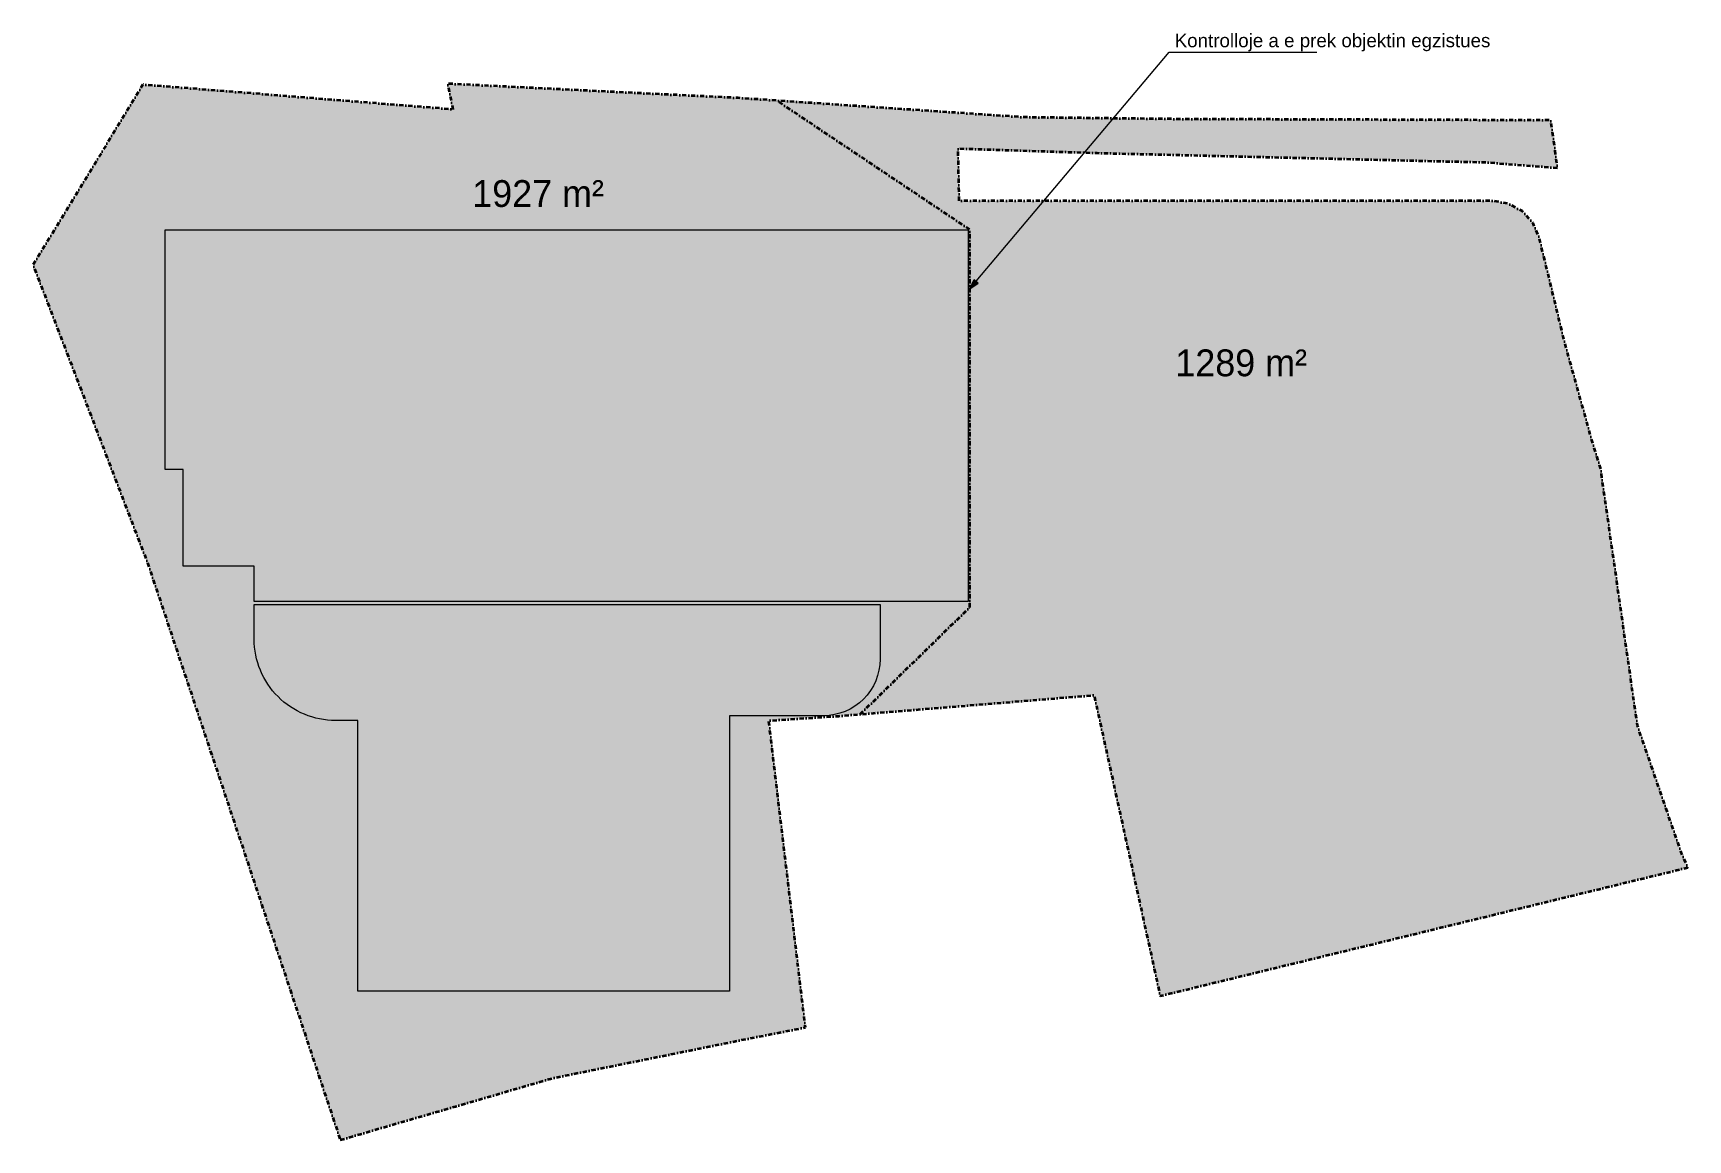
# Model space of a CAD drawing. Header units: millimetres. Extents: x 69067 to 155387, y -38189 to 19537.
import ezdxf

# ---------------------------------------------------------------- set-up
doc = ezdxf.new("R2010")
doc.units = ezdxf.units.MM
doc.header["$MEASUREMENT"] = 0
doc.linetypes.add('Dot & Dashed', pattern=[469.194434, 222.25, -123.472222, 0, -123.472211])
for name, color, linetype, lineweight in [('A - Fill zone_Pen_No__1', 7, 'Continuous', 13), ('A - Fill zone_Pen_No__2', 8, 'Continuous', 15), ('A - Parcelat_Pen_No__1', 7, 'Continuous', 13)]:
    doc.layers.add(name, color=color, linetype=linetype, lineweight=lineweight)
for name, color, linetype, lineweight, true_color in [('A - Fill zone_Pen_No__102', 7, 'Continuous', 13, 0xcccccc), ('A - Fill zone_Pen_No__106', 171, 'Continuous', 13, 0xaaaaff), ('A - Fill zone_Pen_No__117', 7, 'Continuous', 13, 0xfffa8c), ('A - Parcelat_Pen_No__8', 7, 'Continuous', 35, 0xa80f02), ('A - Situacioni_Pen_No__48', 7, 'Continuous', 25, 0xa80f02)]:
    doc.layers.add(name, color=color, linetype=linetype, lineweight=lineweight, true_color=true_color)
doc.layers.add('A - Parcelat', color=7, linetype='Continuous')
doc.styles.add('GENERATED_STYLE_1', font='')
doc.styles.add('GENERATED_STYLE_2', font='')
doc.styles.get('GENERATED_STYLE_1').set_extended_font_data('Arial')
doc.styles.get('GENERATED_STYLE_2').set_extended_font_data('Century Gothic')

# ---------------------------------------------------------------- blocks, each defined once
blk = doc.blocks.new('Polyline_1', base_point=(117923, 6193))
at = {"layer": 'A - Parcelat', "linetype": 'Continuous', "lineweight": 0, "true_color": 0x000000}
blk.add_hatch(color=18, dxfattribs=at).paths.add_polyline_path([(117923, 6193), (118367, 6503), (118152, 6683)])
at = {"layer": 'A - Parcelat_Pen_No__1', "color": 7, "linetype": 'Continuous', "lineweight": 13}
for p, q in [((117923, 6193), (118152, 6683)), ((117923, 6193), (118367, 6503)), ((118152, 6683), (118367, 6503))]:
    blk.add_line(p, q, dxfattribs=at)
at = {"layer": 'A - Parcelat_Pen_No__1', "color": 7, "linetype": 'Continuous', "lineweight": 13, "flags": 128}
blk.add_lwpolyline([(118259, 6593), (128322, 18550), (136036, 18550)], dxfattribs=at)

msp = doc.modelspace()

# ---------------------------------------------------------------- hatches: boundary and pattern name
at = {"layer": 'A - Fill zone_Pen_No__102', "linetype": 'Continuous', "lineweight": 0, "true_color": 0x333333}
for points in [[(75948, 9284), (117848, 9284), (117848, -10116), (80598, -10116), (80598, -8266), (76898, -8266), (76898, -3216), (75948, -3216)], [(80598, -12066), (80598, -10266), (113248, -10266), (113248, -13116, -0.414571), (110298, -16066), (105398, -16066), (105398, -27491), (105398, -30435), (85998, -30435), (85998, -27491), (85998, -16316), (84848, -16316, -0.414214)]]:
    msp.add_hatch(color=250, dxfattribs=at).paths.add_polyline_path(points)
at = {"layer": 'A - Fill zone_Pen_No__106', "linetype": 'Continuous', "lineweight": 0, "true_color": 0x2a2a3f}
msp.add_hatch(color=179, dxfattribs=at).paths.add_polyline_path([(69067, 7449), (69611, 6032), (75058, -8150), (78697, -19043), (85092, -38189), (96171, -34968), (106298, -32922), (109352, -32324), (107443, -16322), (111079, -16081), (112210, -15989), (117923, -10416), (117923, 9284), (107858, 16018), (105851, 16153), (90690, 16897), (90971, 15557), (74796, 16849)])
at = {"layer": 'A - Fill zone_Pen_No__117', "linetype": 'Continuous', "lineweight": 0, "true_color": 0x3f3e23}
msp.add_hatch(color=49, dxfattribs=at).paths.add_polyline_path([(120754, 15148), (107858, 16018), (117923, 9284), (117923, -10416), (112210, -15989), (124413, -14995), (127791, -30357), (127851, -30681), (145185, -26463), (155387, -23980), (155033, -23174), (152754, -16573), (152182, -12576), (150837, -3183), (150457, -1976), (148958, 3408), (147640, 8839), (147315, 9616), (146754, 10243), (146020, 10646), (145189, 10785), (117377, 10784), (117318, 13519), (124555, 13285), (144868, 12798), (148590, 12508), (148235, 14992), (128176, 15058)])

# ---------------------------------------------------------------- linework, layer by layer
at = {"layer": 'A - Fill zone_Pen_No__2', "color": 8, "linetype": 'Continuous', "lineweight": 15, "flags": 128}
msp.add_lwpolyline([(75948, 9284), (117848, 9284), (117848, -10116), (80598, -10116), (80598, -8266), (76898, -8266), (76898, -3216), (75948, -3216)], close=True, dxfattribs=at)
msp.add_lwpolyline([(80598, -12066), (80598, -10266), (113248, -10266), (113248, -13116, -0.414571), (110298, -16066), (105398, -16066), (105398, -27491), (105398, -30435), (85998, -30435), (85998, -27491), (85998, -16316), (84848, -16316, -0.414214)], format="xyb", close=True, dxfattribs=at)
at = {"layer": 'A - Parcelat_Pen_No__8', "color": 14, "linetype": 'Dot & Dashed', "lineweight": 35, "true_color": 0xa80f02, "flags": 128}
msp.add_lwpolyline([(85092, -38189), (96171, -34968), (106298, -32922), (109352, -32324), (107443, -16322), (111079, -16081), (117944, -15521), (124413, -14995), (127791, -30357), (127851, -30681), (145185, -26463), (155387, -23980), (155033, -23174), (152754, -16573), (152182, -12576), (150837, -3183), (150457, -1976), (148958, 3408), (147640, 8839), (147315, 9616), (146754, 10243), (146020, 10646), (145189, 10785), (117377, 10784), (117318, 13519), (124555, 13285), (144868, 12798), (148590, 12508), (148235, 14992), (128176, 15058), (120754, 15148), (105851, 16153), (90690, 16897), (90971, 15557), (74796, 16849), (69067, 7449), (69611, 6032), (75058, -8150), (78697, -19043)], close=True, dxfattribs=at)
msp.add_lwpolyline([(112210, -15989), (117923, -10416), (117923, 9284), (107858, 16018)], dxfattribs=at)

# ---------------------------------------------------------------- block references
at = {"layer": 'A - Parcelat', "color": 7, "linetype": 'Continuous', "lineweight": 13}
msp.add_blockref('Polyline_1', (117923, 6193), dxfattribs=at)

# ---------------------------------------------------------------- texts
at = {"layer": 'A - Fill zone_Pen_No__1', "color": 7, "lineweight": 13, "char_height": 1400, "attachment_point": 7, "style": 'GENERATED_STYLE_2'}
for s, insert in [('{\\fCentury Gothic|b0|i0|c0|p34;1927 m²}', (91975, 10449)), ('{\\fCentury Gothic|b0|i0|c0|p34;1289 m²}', (128652, 1619))]:
    msp.add_mtext(s, dxfattribs=dict(at, insert=insert))
at = {"layer": 'A - Situacioni_Pen_No__48', "color": 14, "linetype": 'Continuous', "lineweight": 25, "true_color": 0xa80f02, "insert": (128616, 18589), "char_height": 700, "attachment_point": 7, "style": 'GENERATED_STYLE_1'}
msp.add_mtext('\\A1;{\\pql;\\fArial|b0|i0|c0|p34;Kontrolloje a e prek objektin egzistues}', dxfattribs=at)

doc.saveas('drawing.dxf')
